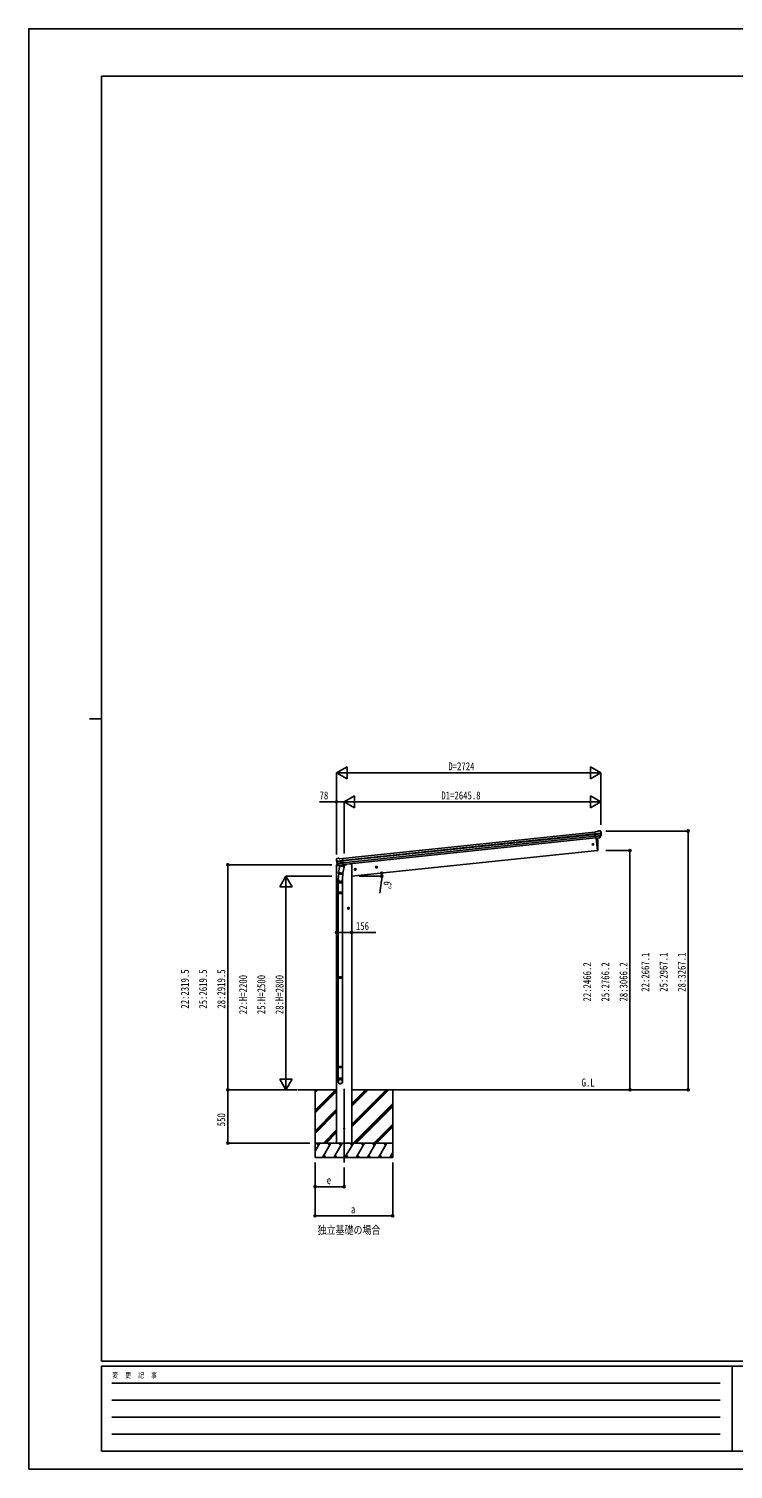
# Model space of a CAD drawing. Units: millimetres, scale not verified. Extents: x -10512 to 10512, y -7425 to 7425.
# Drawn here: x -10512 to -3253, y -7425 to 7425 of the extents above; entities that cross this region are included whole.
import ezdxf
from ezdxf.enums import TextEntityAlignment as Align

# ---------------------------------------------------------------- set-up
doc = ezdxf.new("R2010")
doc.units = ezdxf.units.MM
doc.header["$LTSCALE"] = 40
for name, color, linetype in [('0-2_USER1', 3, 'Continuous'), ('0-3_YKK_12', 2, 'Continuous'), ('0-4_YKK_13', 4, 'Continuous'), ('0-5_YKK_A1', 4, 'Continuous'), ('0-6_YKK_D', 6, 'Continuous'), ('0-7_YKK_ZWAK', 7, 'Continuous')]:
    doc.layers.add(name, color=color, linetype=linetype)
doc.styles.add('ＭＳ ゴシック', font='')
doc.styles.get('ＭＳ ゴシック').set_extended_font_data('MS Gothic')

msp = doc.modelspace()

# ---------------------------------------------------------------- linework, layer by layer
at = {"layer": '0-3_YKK_12'}
msp.add_line((-7262.45, -3503.29), (-7262.45, -4262.5), dxfattribs=at)
at = {"layer": '0-4_YKK_13'}
for p, q in [((-4652.23, -852.26), (-4678.75, -855.05)), ((-4671.97, -919.6), (-4678.75, -855.05)), ((-4676.59, -875.58), (-4616.86, -869.3)), ((-4616.38, -875.17), (-4675.98, -881.43)), ((-4625.91, -843.46), (-4625.92, -843.46)), ((-4622.25, -844.55), (-4622.25, -844.55)), ((-4622.25, -844.55), (-4617.93, -848.05)), ((-4617.93, -848.05), (-4617.07, -848.75)), ((-4615.68, -852.44), (-4615.99, -850.59)), ((-4617.21, -891.92), (-4674.25, -897.92)), ((-4618.6, -896.59), (-4673.78, -902.38)), ((-4628.61, -914.82), (-4671.99, -919.38)), ((-4671.97, -919.6), (-4662.02, -918.56)), ((-4665.09, -918.88), (-4651.7, -1046.27)), ((-4662.02, -918.56), (-4661.75, -918.62)), ((-4661.75, -918.62), (-4636.42, -915.96)), ((-4636.42, -915.96), (-4636.16, -915.84)), ((-4636.16, -915.84), (-4628.47, -915.03)), ((-4627.16, -913.16), (-4617.71, -894.86)), ((-4626.11, -913.59), (-4615.99, -895.33)), ((-7342.74, -1139.07), (-7342.82, -1137.2)), ((-7341.45, -1134.3), (-7342.15, -1135.16)), ((-7337.95, -1129.98), (-7341.45, -1134.3)), ((-7278.34, -1149.04), (-7338.08, -1155.31)), ((-7337.95, -1129.98), (-7337.95, -1129.98)), ((-7337.33, -1161.15), (-7277.73, -1154.89)), ((-7334.6, -1128.16), (-7334.59, -1128.16)), ((-7319.82, -1196.71), (-7333.52, -1180.96)), ((-7333.03, -1177.37), (-7276, -1171.37)), ((-7318.88, -1196.07), (-7331.93, -1180.14)), ((-7330.7, -1181.64), (-7275.53, -1175.84)), ((-7307.02, -1131.29), (-7280.5, -1128.51)), ((-7273.72, -1193.06), (-7280.5, -1128.51)), ((-7235.47, -1186.11), (-7235.9, -1189.34)), ((-4651.7, -1046.27), (-4649.64, -1045.98)), ((-7342.45, -1197.66), (-7343.35, -1204.49)), ((-7343.35, -1204.49), (-7309.62, -1200.95)), ((-7322.94, -1193.3), (-7339.79, -1195.07)), ((-7317.33, -1286.94), (-7322.89, -1342.66)), ((-7322.22, -1283.9), (-7319.73, -1271.65)), ((-7322.01, -1285.3), (-7322.01, -1285.3)), ((-7320.67, -1286.26), (-7279.71, -1294.59)), ((-7306.38, -1206), (-7319.74, -1271.65)), ((-7274.86, -1280.78), (-7319.74, -1271.65)), ((-7309.52, -1196.82), (-7317.21, -1197.63)), ((-7317.12, -1197.39), (-7273.74, -1192.83)), ((-7316.37, -1197.63), (-7314.8, -1197.47)), ((-7314.8, -1197.47), (-7277.26, -1193.52)), ((-7313.01, -1197.93), (-7313.16, -1198.66)), ((-7312.54, -1199.79), (-7287.79, -1209.54)), ((-7309.25, -1196.89), (-7309.52, -1196.82)), ((-7283.92, -1194.22), (-7309.25, -1196.89)), ((-7261.5, -1215.13), (-7306.38, -1206)), ((-7304.21, -1203.08), (-7304.87, -1206.31)), ((-7283.4, -1194.55), (-7286.32, -1208.9)), ((-7283.66, -1194.1), (-7283.92, -1194.22)), ((-7273.72, -1193.06), (-7283.66, -1194.1)), ((-7274.43, -1278.64), (-7281.08, -1346.39)), ((-7274.87, -1280.78), (-7277.41, -1293.25)), ((-7277.26, -1193.52), (-7275.7, -1193.36)), ((-7274.86, -1280.78), (-7261.5, -1215.13)), ((-7273.88, -1191.48), (-7272.96, -1191.66)), ((-7272.96, -1191.66), (-7261.75, -1208.59)), ((-7269.6, -1196.74), (-7240.33, -1193.66)), ((-7261.75, -1208.59), (-7263.02, -1214.82)), ((-7325.04, -1379.82), (-7325.04, -1345.47)), ((-7279.04, -1379.82), (-7325.04, -1379.82)), ((-7325.04, -1478.57), (-7324.04, -1476.57)), ((-7279.04, -1478.57), (-7325.04, -1478.57)), ((-7280.04, -1476.57), (-7324.04, -1476.57)), ((-7323.04, -1379.82), (-7323.04, -1476.57)), ((-7281.04, -1379.82), (-7281.04, -1476.57)), ((-7279.04, -1478.57), (-7280.04, -1476.57)), ((-7279.04, -1345.17), (-7279.04, -1379.82)), ((-7279.04, -1478.57), (-7279.04, -1486.57)), ((-7279.04, -1486.57), (-7325.04, -1486.57)), ((-7280.04, -1488.57), (-7324.04, -1488.57)), ((-7323.04, -1488.57), (-7323.04, -2350.25)), ((-7281.04, -1488.57), (-7281.04, -2350.25)), ((-7279.04, -1486.57), (-7280.04, -1488.57)), ((-7325.04, -2352.25), (-7324.04, -2350.25)), ((-7279.04, -2352.25), (-7325.04, -2352.25)), ((-7279.04, -2360.25), (-7325.04, -2360.25)), ((-7280.04, -2350.25), (-7324.04, -2350.25)), ((-7280.04, -2362.25), (-7324.04, -2362.25)), ((-7323.04, -2362.25), (-7323.04, -3272.94)), ((-7281.04, -2362.25), (-7281.04, -3272.94)), ((-7279.04, -2352.25), (-7280.04, -2350.25)), ((-7279.04, -2360.25), (-7280.04, -2362.25)), ((-7279.04, -2352.25), (-7279.04, -2360.25)), ((-7325.04, -3274.94), (-7324.04, -3272.94)), ((-7279.04, -3274.94), (-7325.04, -3274.94)), ((-7279.04, -3282.94), (-7325.04, -3282.94)), ((-7325.04, -3429.08), (-7325.04, -3394.94)), ((-7279.04, -3394.94), (-7325.04, -3394.94)), ((-7280.04, -3272.94), (-7324.04, -3272.94)), ((-7280.04, -3284.94), (-7324.04, -3284.94)), ((-7323.04, -3284.94), (-7323.04, -3394.94)), ((-7281.04, -3284.94), (-7281.04, -3394.94)), ((-7279.04, -3274.94), (-7280.04, -3272.94)), ((-7279.04, -3282.94), (-7280.04, -3284.94)), ((-7279.04, -3274.94), (-7279.04, -3282.94)), ((-7279.04, -3429.08), (-7279.04, -3394.94))]:
    msp.add_line(p, q, dxfattribs=at)
for points in [[(-4652.23, -852.26), (-4640.63, -845.29), (-4640.63, -845.29)], [(-4639.4, -844.88), (-4639.4, -844.88), (-4625.92, -843.46)], [(-7321.11, -1126.74), (-7321.11, -1126.74), (-7334.59, -1128.16)], [(-7307.02, -1131.29), (-7319.82, -1126.89), (-7319.82, -1126.89)], [(-7325.04, -1478.57), (-7325.04, -1486.57), (-7324.04, -1488.57)], [(-7325.04, -2352.25), (-7325.04, -2360.25), (-7324.04, -2362.25)], [(-7325.04, -3274.94), (-7325.04, -3282.94), (-7324.04, -3284.94)]]:
    msp.add_lwpolyline(points, dxfattribs=at)
for centre, radius in [((-4698.49, -983.72), 6.5), ((-7262.45, -3912.5), 4.5)]:
    msp.add_circle(centre, radius, dxfattribs=at)
for centre, radius, start, end in [((-4639.09, -847.87), 3, 96.02369, 120.97631), ((-4625.39, -848.44), 5, 51.04426, 95.95574), ((-4809.24, -874.09), 192.44, 1.4271, 6.57578), ((-4816.57, -873.56), 200.2, 354.20009, 359.53883), ((-4571.58, -867.19), 45.32, 182.67122, 185.64518), ((-4616.19, -876.51), 1.35, 95.1605, 97.91927), ((-4613.58, -874.95), 2.74, 179.02151, 184.43412), ((-4816.57, -873.56), 202, 354.13916, 6), ((-5546.3, -1006.06), 900, 357.63919, 5.64987), ((-4628.73, -912.14), 2.99, 285.2717, 331.00739), ((-4620.38, -893.49), 3, 332.69111, 354.20009), ((-4618.61, -893.88), 3, 331, 354.13916), ((-7141.84, -1117.95), 202, 186, 197.86084), ((-7148.91, -1120), 192.44, 185.42422, 190.5729), ((-7382.8, -1162.66), 45.32, 6.35482, 9.32878), ((-7334.07, -1133.13), 5, 96.04426, 140.95574), ((-7340.11, -1161.52), 2.74, 7.56588, 12.97849), ((-7337.24, -1162.5), 1.35, 94.08073, 96.8395), ((-7141.84, -1117.95), 200.2, 192.46117, 197.79991), ((-7331.25, -1178.99), 3, 197.86084, 221), ((-7329.61, -1178.24), 3, 197.79991, 219.30889), ((-7320.79, -1129.72), 3, 71.02369, 95.97631), ((-4650.06, -1043.01), 3, 278, 357.63919), ((-7339.47, -1198.05), 3, 96, 172.5), ((-7320.32, -1284.32), 1.95, 167.54017, 209.97766), ((-7320.27, -1284.3), 2, 209.90962, 258.5), ((-7317.56, -1194.75), 2.99, 220.99261, 266.7283), ((-7316.42, -1197.14), 0.5, 240.73754, 276), ((-7313.5, -1197.83), 0.5, 348.5, 96), ((-7312.18, -1198.86), 1, 168.5, 248.5), ((-7287.32, -1208.63), 1.03, 242.53897, 344.46569), ((-7282.82, -1194.71), 0.604, 93.09842, 164.70595), ((-7279.31, -1292.63), 2, 258.5, 341.96843), ((-7275.75, -1192.86), 0.5, 276, 311.26246), ((-7240.85, -1188.69), 5, 276, 352.5), ((-7295.04, -1345.47), 30, 177.45142, 180)]:
    msp.add_arc(centre, radius, start, end, dxfattribs=at)
for centre, major_axis, ratio, start_param, end_param in [((-4617.94, -852.05), (-0.87, 5.91), 0.020485, 0.67143203, 1.56913061), ((-4623.33, -847.53), (5.88, -1.31), 0.24881, 0.46058498, 0.46410383), ((-4618.96, -851.08), (-2.34, 1.9), 0.995767, 3.98597162, 4.71238898), ((-4814.27, -895.51), (-20.92, 199.05), 0.994373, 4.71137894, 4.7277536), ((-4628.93, -911.84), (-0.11, 3), 0.642905, 3.24593831, 4.20392797), ((-4628.79, -912.04), (1.66, -2.51), 0.997631, 5.80419048, 5.89294842), ((-4628.86, -911.94), (3.53, -2.11), 0.650902, 5.25614477, 5.32895537), ((-4626.49, -911.59), (1.08, 3.13), 0.040856, 2.11350352, 2.14162489), ((-7339.82, -1137.05), (1.9, 2.34), 0.995767, 1.57079633, 2.29721369), ((-7336.27, -1132.67), (-5.48, -2.51), 0.24881, 5.81908147, 5.82260033), ((-7340.61, -1138.21), (-0.38, 5.97), 0.020485, 4.7140547, 5.61175327), ((-7139.54, -1139.9), (-20.92, 199.05), 0.994373, 1.55543171, 1.57180637), ((-7302.04, -1345.17), (23, 0), 0.996195, 2.62193603, 6.60747969), ((-7319.86, -1194.67), (-1.71, 2.84), 0.040856, 4.14156042, 4.16968179), ((-7317.43, -1194.41), (-0.51, 2.96), 0.642905, 2.07925734, 3.03724699), ((-7317.47, -1194.52), (-3.02, -2.79), 0.650902, 0.95422993, 1.02704053), ((-7317.52, -1194.64), (-1.1, -2.8), 0.997631, 0.39023689, 0.47899483), ((-7302.04, -1345.17), (21, 0), 0.996195, 3.02154981, 6.2247991), ((-7302.04, -3427.34), (-23, 0), 0.996195, 3.14159265, 6.28318531), ((-7302.04, -3429.08), (-23, 0), 0.996195, 3.14159265, 6.28318531), ((-7302.04, -3429.08), (0, -23.43), 0.981806, 4.71238898, 7.85398163)]:
    msp.add_ellipse(centre, major_axis=major_axis, ratio=ratio, start_param=start_param, end_param=end_param, dxfattribs=at)
msp.add_ellipse((-7302.04, -3429.08), major_axis=(21, 0), ratio=0.996195, dxfattribs=at)
at = {"layer": '0-5_YKK_A1'}
for p, q in [((-7280.29, -1130.5), (-4678.54, -857.04)), ((-7278.31, -1149.39), (-4676.56, -875.94)), ((-7277.88, -1153.57), (-4676.12, -880.11)), ((-7275.78, -1173.43), (-4674.03, -899.97)), ((-4672.27, -916.71), (-7274.02, -1190.17)), ((-4665.09, -918.88), (-4651.7, -1046.27)), ((-4651.7, -1046.27), (-7185.2, -1312.55)), ((-7340.2, -4062.5), (-7340.2, -1204.16)), ((-7138.54, -1240.28), (-7158.43, -1242.37)), ((-7149.27, -1233.86), (-7155.34, -1238.27)), ((-7155.34, -1238.27), (-7154.56, -1245.74)), ((-7154.56, -1245.74), (-7147.7, -1248.79)), ((-7147.44, -1251.27), (-7149.53, -1231.38)), ((-7142.41, -1236.91), (-7149.27, -1233.86)), ((-6919.74, -1217.28), (-6939.64, -1219.37)), ((-6930.47, -1210.86), (-6936.55, -1215.28)), ((-6936.55, -1215.28), (-6935.76, -1222.74)), ((-6935.76, -1222.74), (-6928.91, -1225.79)), ((-6928.64, -1228.27), (-6930.74, -1208.38)), ((-6923.62, -1213.92), (-6930.47, -1210.86)), ((-7218.7, -1652.05), (-7218.7, -1632.05)), ((-7208.7, -1642.05), (-7228.7, -1642.05)), ((-7218.7, -1634.55), (-7225.2, -1638.3)), ((-7225.2, -1638.3), (-7225.2, -1645.8)), ((-7225.2, -1645.8), (-7218.7, -1649.56)), ((-7212.2, -1638.3), (-7218.7, -1634.55)), ((-7744.88, -3512.5), (-7340.2, -3512.5)), ((-7562.45, -3512.5), (-7562.45, -4212.5)), ((-7562.45, -3723.73), (-7351.22, -3512.5)), ((-7562.45, -3539.88), (-7535.07, -3512.5)), ((-7562.45, -3525.74), (-7549.21, -3512.5)), ((-7562.45, -3737.87), (-7340.2, -3515.62)), ((-7562.45, -3752.01), (-7340.2, -3529.76)), ((-7184.7, -3512.5), (-4353.13, -3512.5)), ((-7184.7, -3894.76), (-6802.44, -3512.5)), ((-7184.7, -3866.48), (-6830.72, -3512.5)), ((-7184.7, -3880.62), (-6816.58, -3512.5)), ((-7184.7, -3682.63), (-7014.57, -3512.5)), ((-7184.7, -3668.49), (-7028.71, -3512.5)), ((-7184.7, -3654.35), (-7042.85, -3512.5)), ((-6762.45, -3512.5), (-6762.45, -4212.5)), ((-7168.59, -4062.5), (-6762.45, -3656.36)), ((-7154.45, -4062.5), (-6762.45, -3670.5)), ((-7140.31, -4062.5), (-6762.45, -3684.65)), ((-7562.45, -3935.86), (-7340.2, -3713.61)), ((-7562.45, -3950), (-7340.2, -3727.75)), ((-7562.45, -3964.14), (-7340.2, -3741.89)), ((-7476.96, -4062.5), (-7340.2, -3925.74)), ((-7462.82, -4062.5), (-7340.2, -3939.88)), ((-7448.67, -4062.5), (-7340.2, -3954.03)), ((-6956.46, -4062.5), (-6762.45, -3868.49)), ((-6942.32, -4062.5), (-6762.45, -3882.63)), ((-6928.17, -4062.5), (-6762.45, -3896.78)), ((-6762.45, -4062.5), (-7562.45, -4062.5)), ((-7562.45, -4146.33), (-7514.05, -4062.5)), ((-7529.05, -4088.48), (-7544.05, -4062.5)), ((-7485.18, -4212.5), (-7398.58, -4062.5)), ((-7413.58, -4088.48), (-7428.58, -4062.5)), ((-7369.71, -4212.5), (-7283.11, -4062.5)), ((-7298.11, -4088.48), (-7313.11, -4062.5)), ((-7254.24, -4212.5), (-7167.64, -4062.5)), ((-7182.64, -4088.48), (-7197.64, -4062.5)), ((-7138.77, -4212.5), (-7052.17, -4062.5)), ((-7067.17, -4088.48), (-7082.17, -4062.5)), ((-7023.3, -4212.5), (-6936.7, -4062.5)), ((-6966.7, -4062.5), (-6951.7, -4088.48)), ((-6907.83, -4212.5), (-6821.23, -4062.5)), ((-6836.23, -4088.48), (-6851.23, -4062.5)), ((-7562.45, -4212.5), (-6762.45, -4212.5)), ((-7470.19, -4186.52), (-7455.19, -4212.5)), ((-7354.71, -4186.52), (-7339.71, -4212.5)), ((-7239.24, -4186.52), (-7224.25, -4212.5)), ((-7123.77, -4186.52), (-7108.78, -4212.5)), ((-7008.3, -4186.52), (-6993.31, -4212.5)), ((-6892.83, -4186.52), (-6877.84, -4212.5)), ((-6792.36, -4212.5), (-6762.45, -4160.69)), ((-6777.36, -4186.52), (-6762.45, -4212.35))]:
    msp.add_line(p, q, dxfattribs=at)
for points in [[(-7184.7, -4062.5), (-7184.7, -1183.5), (-7204.7, -1183.5), (-7235.56, -1186.74)], [(-7147.7, -1248.79), (-7141.63, -1244.38), (-7142.41, -1236.91)], [(-6928.91, -1225.79), (-6922.83, -1221.38), (-6923.62, -1213.92)], [(-7218.7, -1649.56), (-7212.2, -1645.8), (-7212.2, -1638.3)]]:
    msp.add_lwpolyline(points, dxfattribs=at)
for centre, radius in [((-7148.48, -1241.32), 8.5), ((-7148.48, -1241.32), 7.7), ((-7148.48, -1241.32), 6.5), ((-6929.69, -1218.33), 8.5), ((-6929.69, -1218.33), 7.7), ((-6929.69, -1218.33), 6.5), ((-7218.7, -1642.05), 8.5), ((-7218.7, -1642.05), 7.7), ((-7218.7, -1642.05), 6.5)]:
    msp.add_circle(centre, radius, dxfattribs=at)
at = {"layer": '0-6_YKK_D'}
for p, q in [((-7340.7, -245.45), (-7232.45, -182.95)), ((-7340.7, -1076.52), (-7340.7, -244.45)), ((-7340.7, -245.45), (-7232.45, -307.95)), ((-7340.7, -245.45), (-7124.19, -245.45)), ((-7232.45, -307.95), (-7232.45, -182.95)), ((-7215.7, -245.45), (-4741.65, -245.45)), ((-4616.65, -245.45), (-4833.16, -245.45)), ((-4616.65, -245.45), (-4724.91, -182.95)), ((-4724.91, -182.95), (-4724.91, -307.95)), ((-4616.65, -245.45), (-4724.91, -307.95)), ((-4616.65, -782.63), (-4616.65, -244.45)), ((-7340.2, -1086.52), (-7340.2, -544.45)), ((-7262.45, -545.45), (-7154.2, -482.95)), ((-7262.45, -1078.35), (-7262.45, -544.45)), ((-7262.45, -1078.35), (-7262.45, -544.45)), ((-7262.45, -545.45), (-7154.2, -607.95)), ((-7262.45, -545.45), (-7045.94, -545.45)), ((-7154.2, -607.95), (-7154.2, -482.95)), ((-7137.45, -545.45), (-4741.65, -545.45)), ((-4616.65, -545.45), (-4833.16, -545.45)), ((-4616.65, -545.45), (-4724.91, -482.95)), ((-4724.91, -482.95), (-4724.91, -607.95)), ((-4616.65, -545.45), (-4724.91, -607.95)), ((-4616.65, -782.63), (-4616.65, -544.45)), ((-4565.82, -845.45), (-3715.65, -845.45)), ((-3716.65, -845.45), (-3716.65, -3512.5)), ((-4565.82, -1046.27), (-4315.65, -1046.27)), ((-4316.65, -1046.27), (-4316.65, -3512.5)), ((-7390.7, -1193.01), (-8463.45, -1193.01)), ((-8462.45, -1193.01), (-8462.45, -3512.5)), ((-7862.45, -1312.5), (-7924.95, -1420.75)), ((-7390.7, -1312.5), (-7863.45, -1312.5)), ((-7862.45, -1312.5), (-7799.95, -1420.75)), ((-7862.45, -1312.5), (-7862.45, -1529.01)), ((-7110.84, -1312.55), (-6872.58, -1312.55)), ((-7924.95, -1420.75), (-7799.95, -1420.75)), ((-7862.45, -1437.5), (-7862.45, -3387.5)), ((-6876.48, -1354.95), (-6894.71, -1487.71)), ((-7862.45, -3512.5), (-7924.95, -3404.25)), ((-7799.95, -3404.25), (-7924.95, -3404.25)), ((-7862.45, -3512.5), (-7862.45, -3295.99)), ((-7862.45, -3512.5), (-7799.95, -3404.25)), ((-7749.76, -3512.5), (-8463.45, -3512.5)), ((-7749.76, -3512.5), (-8463.45, -3512.5)), ((-8462.45, -4062.5), (-8462.45, -3512.5)), ((-7749.76, -3512.5), (-7863.45, -3512.5)), ((-4564.82, -3512.5), (-4315.65, -3512.5)), ((-4564.82, -3512.5), (-3715.65, -3512.5)), ((-7616.36, -4062.5), (-8463.45, -4062.5)), ((-7562.45, -4263.5), (-7562.45, -4813.5)), ((-7562.45, -4263.5), (-7562.45, -4513.5)), ((-6762.45, -4263.5), (-6762.45, -4813.5)), ((-7262.45, -4313.88), (-7262.45, -4513.5)), ((-7262.45, -4512.5), (-7562.45, -4512.5)), ((-6762.45, -4812.5), (-7562.45, -4812.5))]:
    msp.add_line(p, q, dxfattribs=at)
for points in [[(-7262.45, -545.45), (-7340.2, -545.45), (-7516.7, -545.45)], [(-7340.2, -1892.05), (-7184.7, -1892.05), (-6936.2, -1892.05)]]:
    msp.add_lwpolyline(points, dxfattribs=at)
for centre in [(-7340.2, -545.45), (-3716.65, -845.45), (-4316.65, -1046.27), (-8462.45, -1193.01), (-6875.29, -1279.98), (-6873.58, -1312.55), (-7340.2, -1892.05), (-7184.7, -1892.05), (-8462.45, -3512.5), (-8462.45, -3512.5), (-4316.65, -3512.5), (-3716.65, -3512.5), (-8462.45, -4062.5), (-7562.45, -4512.5), (-7262.45, -4512.5), (-7562.45, -4812.5), (-6762.45, -4812.5)]:
    msp.add_circle(centre, 10.62, dxfattribs=at)
for start, end in [(352.17969, 0), (0, 6)]:
    msp.add_arc((-7185.2, -1312.55), 311.62, start, end, dxfattribs=at)
at = {"layer": '0-7_YKK_ZWAK'}
for p, q in [((9737.55, 6937.5), (-9762.45, 6937.5)), ((-9762.45, -6312.5), (-9762.45, 6937.5)), ((-9887.45, 312.5), (-9762.45, 312.5)), ((9737.55, -6312.5), (-9762.45, -6312.5)), ((-3262.45, -6362.5), (-9762.45, -6362.5)), ((-9762.45, -7237.5), (-9762.45, -6362.5)), ((-3262.45, -6362.5), (-3262.45, -7237.5)), ((-12.45, -6362.5), (-3262.45, -6362.5)), ((-9656.2, -6537.5), (-3387.45, -6537.5)), ((-9656.2, -6712.5), (-3387.45, -6712.5)), ((-9656.2, -6887.5), (-3387.45, -6887.5)), ((-9656.2, -7062.5), (-3387.45, -7062.5)), ((-9762.45, -7237.5), (-3262.45, -7237.5)), ((-3262.45, -7237.5), (-12.45, -7237.5))]:
    msp.add_line(p, q, dxfattribs=at)
msp.add_lwpolyline([(-10512.5, -7425), (10512.5, -7425), (10512.5, 7425), (-10512.5, 7425)], close=True, dxfattribs=at)

# ---------------------------------------------------------------- texts
at = {"layer": '0-2_USER1', "style": 'ＭＳ ゴシック', "width": 0.8}
for s, p in [('G.L', (-4815.5, -3504.5)), ('独立基礎の場合', (-7535.5, -5025.5))]:
    msp.add_text(s, height=82.48, dxfattribs=at).set_placement(p, align=Align.BOTTOM_LEFT)
at = {"layer": '0-6_YKK_D', "style": 'ＭＳ ゴシック', "width": 0.8}
for s, p in [('D=2724', (-6188.68, -244.45)), ('78', (-7515.7, -544.45)), ('D1=2645.8', (-6260.55, -544.45)), ('156', (-7141.2, -1891.05)), ('e', (-7442.45, -4511.5)), ('a', (-7192.45, -4811.5))]:
    msp.add_text(s, height=82.48, dxfattribs=at).set_placement(p, align=Align.BOTTOM_LEFT)
for s, rotation, p in [('6°', 262.18, (-6875.62, -1356.08)), ('22:2466.2', 90, (-4692.65, -2603.39)), ('25:2766.2', 90, (-4505.15, -2603.39)), ('28:3066.2', 90, (-4317.65, -2603.39)), ('22:2667.1', 90, (-4092.65, -2502.97)), ('25:2967.1', 90, (-3905.15, -2502.97)), ('28:3267.1', 90, (-3717.65, -2502.97)), ('22:2319.5', 90, (-8838.45, -2676.76)), ('25:2619.5', 90, (-8650.95, -2676.76)), ('28:2919.5', 90, (-8463.45, -2676.76)), ('22:H=2200', 90, (-8238.45, -2733.5)), ('25:H=2500', 90, (-8050.95, -2733.5)), ('28:H=2800', 90, (-7863.45, -2733.5)), ('550', 90, (-8463.45, -3889.5))]:
    msp.add_text(s, height=82.48, rotation=rotation, dxfattribs=at).set_placement(p, align=Align.BOTTOM_LEFT)
at = {"layer": '0-7_YKK_ZWAK', "style": 'ＭＳ ゴシック', "width": 0.8}
msp.add_text('変  更  記  事', height=54.99, dxfattribs=at).set_placement((-9653.28, -6500), align=Align.BOTTOM_LEFT)

doc.saveas('drawing.dxf')
